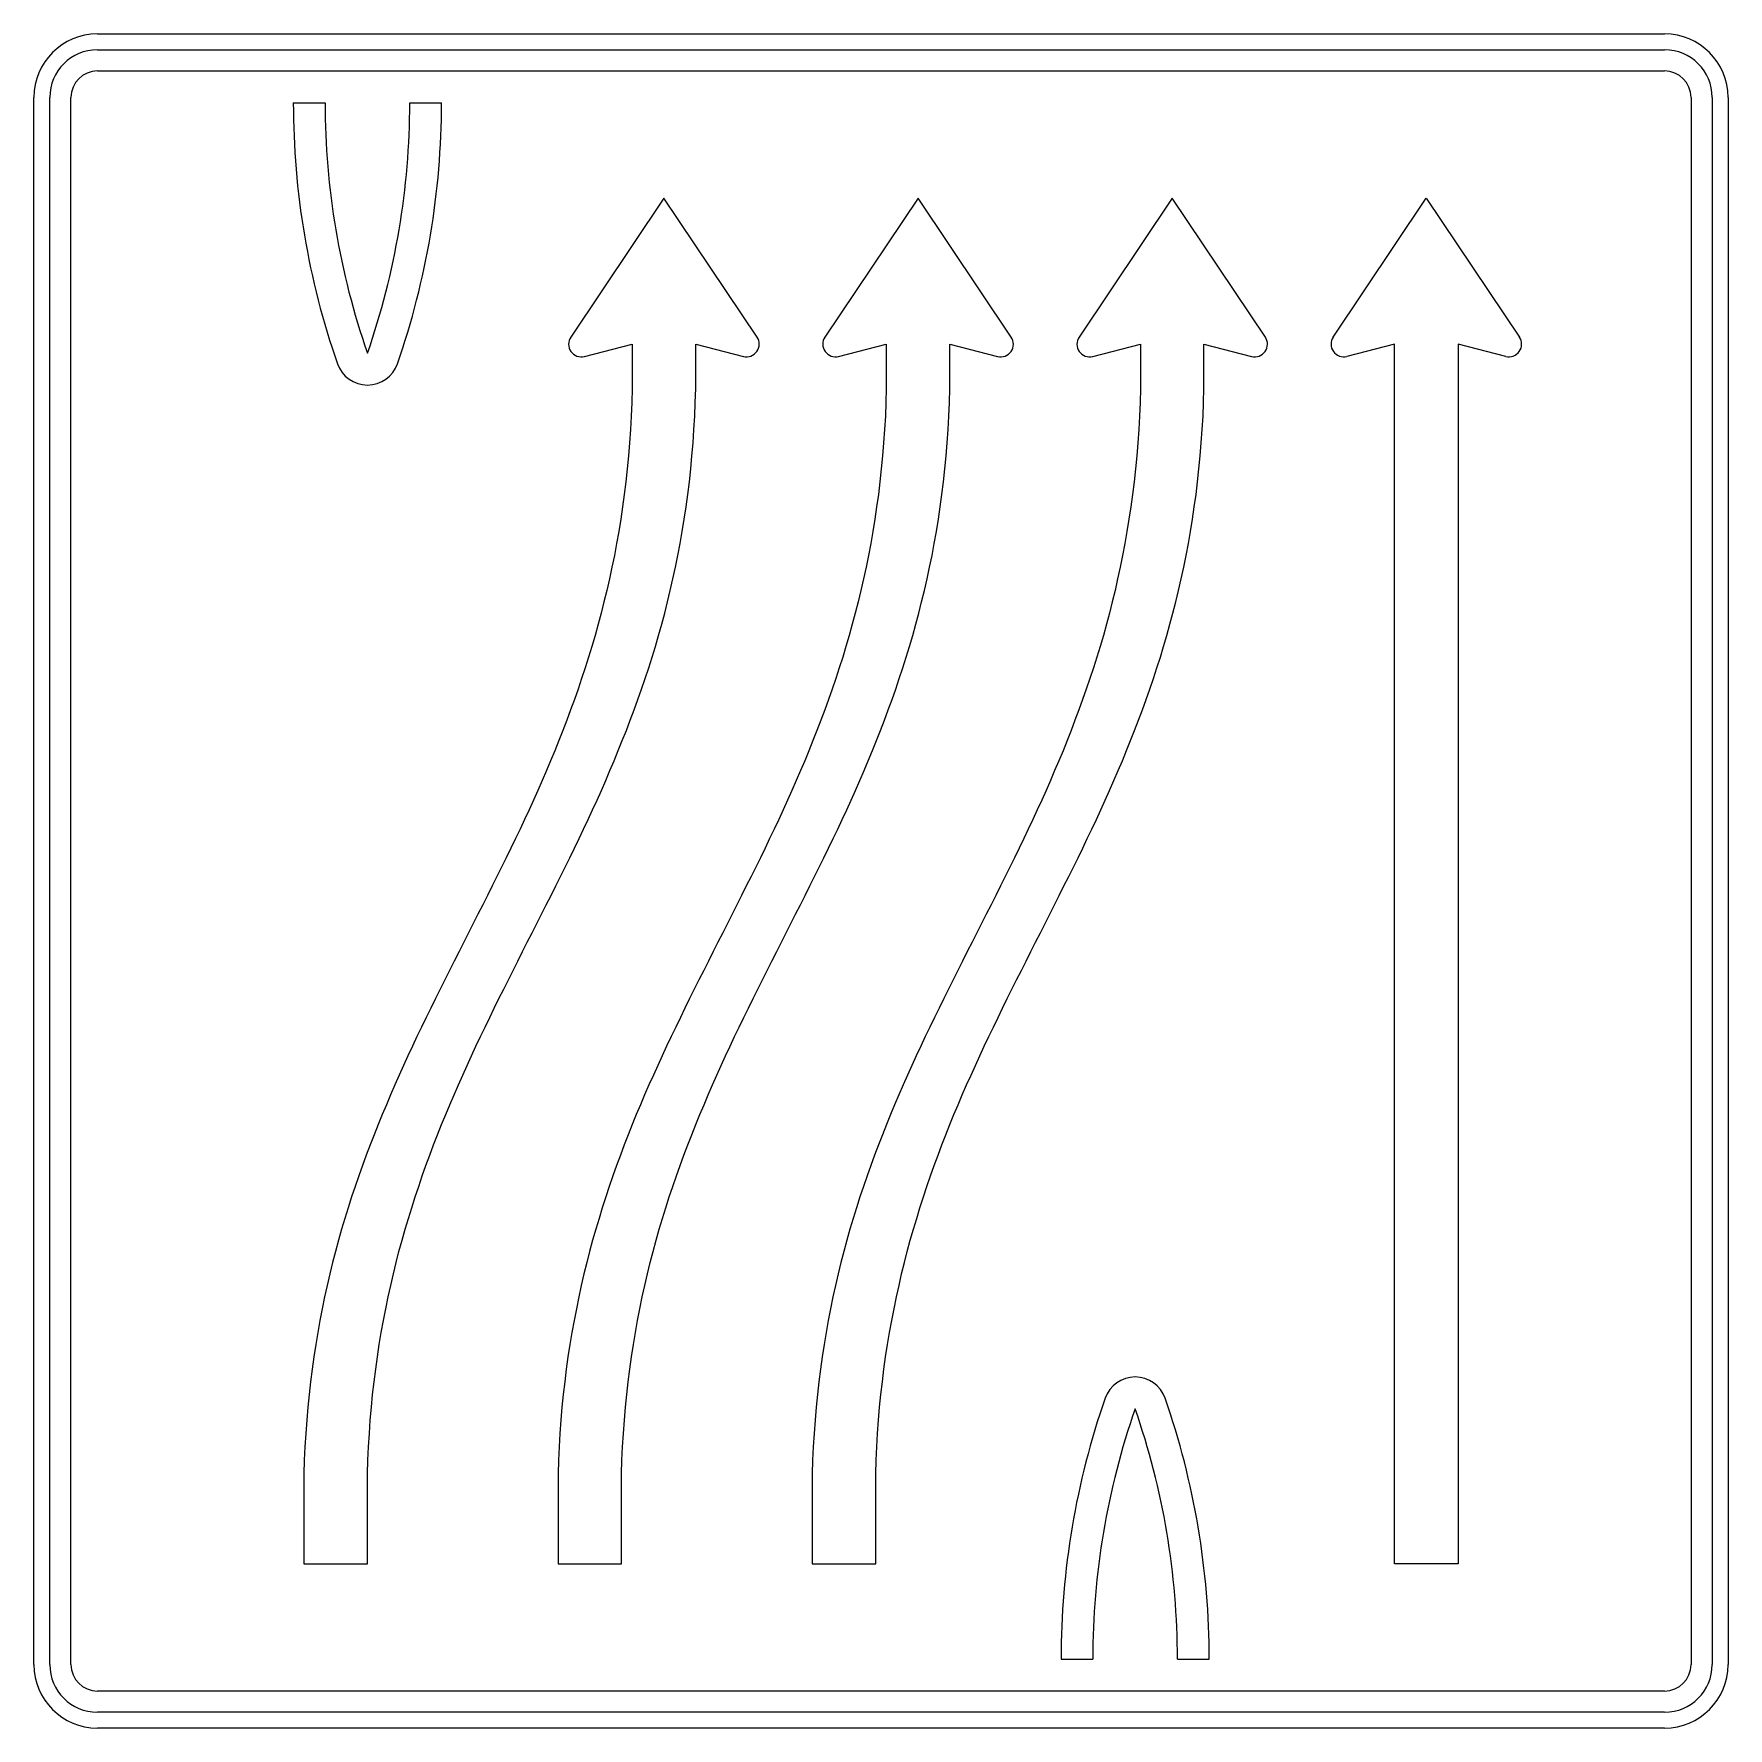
# Model space of a CAD drawing. Extents: x 0 to 1600, y 0 to 1600.
import ezdxf

# ---------------------------------------------------------------- set-up
doc = ezdxf.new("R2010")
doc.units = 0
doc.header["$LTSCALE"] = 25
doc.linetypes.add('AUSGEZOGEN', pattern=[0])
doc.layers.get('0').update_dxf_attribs({"linetype": 'AUSGEZOGEN'})

msp = doc.modelspace()

# ---------------------------------------------------------------- linework, layer by layer
for p, q in [((60, 1600), (1540, 1600)), ((60, 1585), (1540, 1585)), ((60, 1565), (1540, 1565)), ((0, 60), (0, 1540)), ((15, 60), (15, 1540)), ((35, 60), (35, 1540)), ((1565, 1540), (1565, 60)), ((1585, 1540), (1585, 60)), ((1600, 1540), (1600, 60)), ((245, 1535), (275, 1535)), ((355, 1535), (385, 1535)), ((595, 1445), (507, 1313.7)), ((683, 1313.7), (595, 1445)), ((835, 1445), (747, 1313.7)), ((923, 1313.7), (835, 1445)), ((1075, 1445), (987, 1313.7)), ((1163, 1313.7), (1075, 1445)), ((1227, 1313.7), (1315, 1445)), ((1315, 1445), (1403, 1313.7)), ((315, 1298.4), (315, 1298.4)), ((520, 1295.4), (565, 1307)), ((565, 1307), (565, 1265)), ((625, 1265), (625, 1307)), ((625, 1307), (670, 1295.4)), ((760, 1295.4), (805, 1307)), ((805, 1307), (805, 1265)), ((865, 1265), (865, 1307)), ((865, 1307), (910, 1295.4)), ((1000, 1295.4), (1045, 1307)), ((1045, 1307), (1045, 1265)), ((1105, 1265), (1105, 1307)), ((1105, 1307), (1150, 1295.4)), ((1285, 1307), (1240, 1295.4)), ((1285, 155), (1285, 1307)), ((1390, 1295.4), (1345, 1307)), ((1345, 1307), (1345, 155)), ((286.7, 1288.5), (286.7, 1288.5)), ((343.3, 1288.5), (343.3, 1288.5)), ((565, 1265), (564.6, 1252)), ((624.6, 1252), (625, 1265)), ((805, 1265), (804.6, 1252)), ((864.6, 1252), (865, 1265)), ((1045, 1265), (1044.6, 1252)), ((1104.6, 1252), (1105, 1265)), ((564.6, 1252), (564.1, 1239.1)), ((624.1, 1239.1), (624.6, 1252)), ((804.6, 1252), (804.1, 1239.1)), ((864.1, 1239.1), (864.6, 1252)), ((1044.6, 1252), (1044.1, 1239.1)), ((1104.1, 1239.1), (1104.6, 1252)), ((564.1, 1239.1), (563.4, 1226.4)), ((623.4, 1226.4), (624.1, 1239.1)), ((804.1, 1239.1), (803.4, 1226.4)), ((863.4, 1226.4), (864.1, 1239.1)), ((1044.1, 1239.1), (1043.4, 1226.4)), ((1103.4, 1226.4), (1104.1, 1239.1)), ((563.4, 1226.4), (562.5, 1213.8)), ((622.5, 1213.8), (623.4, 1226.4)), ((803.4, 1226.4), (802.5, 1213.8)), ((862.5, 1213.8), (863.4, 1226.4)), ((1043.4, 1226.4), (1042.5, 1213.8)), ((1102.5, 1213.8), (1103.4, 1226.4)), ((561.5, 1201.4), (560.3, 1189.2)), ((562.5, 1213.8), (561.5, 1201.4)), ((620.3, 1189.2), (621.5, 1201.4)), ((621.5, 1201.4), (622.5, 1213.8)), ((801.5, 1201.4), (800.3, 1189.2)), ((802.5, 1213.8), (801.5, 1201.4)), ((860.3, 1189.2), (861.5, 1201.4)), ((861.5, 1201.4), (862.5, 1213.8)), ((1041.5, 1201.4), (1040.3, 1189.2)), ((1042.5, 1213.8), (1041.5, 1201.4)), ((1100.3, 1189.2), (1101.5, 1201.4)), ((1101.5, 1201.4), (1102.5, 1213.8)), ((560.3, 1189.2), (559, 1177.1)), ((619, 1177.1), (620.3, 1189.2)), ((800.3, 1189.2), (799, 1177.1)), ((859, 1177.1), (860.3, 1189.2)), ((1040.3, 1189.2), (1039, 1177.1)), ((1099, 1177.1), (1100.3, 1189.2)), ((559, 1177.1), (557.5, 1165.1)), ((617.5, 1165.1), (619, 1177.1)), ((799, 1177.1), (797.5, 1165.1)), ((857.5, 1165.1), (859, 1177.1)), ((1039, 1177.1), (1037.5, 1165.1)), ((1097.5, 1165.1), (1099, 1177.1)), ((555.9, 1153.3), (554.2, 1141.7)), ((557.5, 1165.1), (555.9, 1153.3)), ((614.2, 1141.7), (615.9, 1153.3)), ((615.9, 1153.3), (617.5, 1165.1)), ((795.9, 1153.3), (794.2, 1141.7)), ((797.5, 1165.1), (795.9, 1153.3)), ((854.2, 1141.7), (855.9, 1153.3)), ((855.9, 1153.3), (857.5, 1165.1)), ((1035.9, 1153.3), (1034.2, 1141.7)), ((1037.5, 1165.1), (1035.9, 1153.3)), ((1094.2, 1141.7), (1095.9, 1153.3)), ((1095.9, 1153.3), (1097.5, 1165.1)), ((554.2, 1141.7), (552.3, 1130.1)), ((612.3, 1130.1), (614.2, 1141.7)), ((794.2, 1141.7), (792.3, 1130.1)), ((852.3, 1130.1), (854.2, 1141.7)), ((1034.2, 1141.7), (1032.3, 1130.1)), ((1092.3, 1130.1), (1094.2, 1141.7)), ((552.3, 1130.1), (550.3, 1118.7)), ((610.3, 1118.8), (612.3, 1130.1)), ((792.3, 1130.1), (790.3, 1118.7)), ((850.3, 1118.8), (852.3, 1130.1)), ((1032.3, 1130.1), (1030.3, 1118.7)), ((1090.3, 1118.8), (1092.3, 1130.1)), ((548.2, 1107.5), (545.9, 1096.3)), ((550.3, 1118.7), (548.2, 1107.5)), ((605.9, 1096.3), (608.2, 1107.5)), ((608.2, 1107.5), (610.3, 1118.8)), ((788.2, 1107.5), (785.9, 1096.3)), ((790.3, 1118.7), (788.2, 1107.5)), ((845.9, 1096.3), (848.2, 1107.5)), ((848.2, 1107.5), (850.3, 1118.8)), ((1028.2, 1107.5), (1025.9, 1096.3)), ((1030.3, 1118.7), (1028.2, 1107.5)), ((1085.9, 1096.3), (1088.2, 1107.5)), ((1088.2, 1107.5), (1090.3, 1118.8)), ((545.9, 1096.3), (543.5, 1085.3)), ((603.5, 1085.3), (605.9, 1096.3)), ((785.9, 1096.3), (783.5, 1085.3)), ((843.5, 1085.3), (845.9, 1096.3)), ((1025.9, 1096.3), (1023.5, 1085.3)), ((1083.5, 1085.3), (1085.9, 1096.3)), ((541, 1074.4), (538.4, 1063.7)), ((543.5, 1085.3), (541, 1074.4)), ((598.4, 1063.7), (601, 1074.4)), ((601, 1074.4), (603.5, 1085.3)), ((781, 1074.4), (778.4, 1063.7)), ((783.5, 1085.3), (781, 1074.4)), ((838.4, 1063.7), (841, 1074.4)), ((841, 1074.4), (843.5, 1085.3)), ((1021, 1074.4), (1018.4, 1063.7)), ((1023.5, 1085.3), (1021, 1074.4)), ((1078.4, 1063.7), (1081, 1074.4)), ((1081, 1074.4), (1083.5, 1085.3)), ((538.4, 1063.7), (535.7, 1053)), ((595.7, 1053), (598.4, 1063.7)), ((778.4, 1063.7), (775.7, 1053)), ((835.7, 1053), (838.4, 1063.7)), ((1018.4, 1063.7), (1015.7, 1053)), ((1075.7, 1053), (1078.4, 1063.7)), ((532.9, 1042.4), (530, 1032)), ((535.7, 1053), (532.9, 1042.4)), ((590, 1032), (592.9, 1042.4)), ((592.9, 1042.4), (595.7, 1053)), ((772.9, 1042.4), (770, 1032)), ((775.7, 1053), (772.9, 1042.4)), ((830, 1032), (832.9, 1042.4)), ((832.9, 1042.4), (835.7, 1053)), ((1012.9, 1042.4), (1010, 1032)), ((1015.7, 1053), (1012.9, 1042.4)), ((1070, 1032), (1072.9, 1042.4)), ((1072.9, 1042.4), (1075.7, 1053)), ((530, 1032), (526.9, 1021.6)), ((586.9, 1021.6), (590, 1032)), ((770, 1032), (766.9, 1021.6)), ((826.9, 1021.6), (830, 1032)), ((1010, 1032), (1006.9, 1021.6)), ((1066.9, 1021.6), (1070, 1032)), ((523.8, 1011.4), (520.6, 1001.2)), ((526.9, 1021.6), (523.8, 1011.4)), ((580.6, 1001.2), (583.8, 1011.4)), ((583.8, 1011.4), (586.9, 1021.6)), ((763.8, 1011.4), (760.6, 1001.2)), ((766.9, 1021.6), (763.8, 1011.4)), ((820.6, 1001.2), (823.8, 1011.4)), ((823.8, 1011.4), (826.9, 1021.6)), ((1003.8, 1011.4), (1000.6, 1001.2)), ((1006.9, 1021.6), (1003.8, 1011.4)), ((1060.6, 1001.2), (1063.8, 1011.4)), ((1063.8, 1011.4), (1066.9, 1021.6)), ((520.6, 1001.2), (517.3, 991.2)), ((577.3, 991.2), (580.6, 1001.2)), ((760.6, 1001.2), (757.3, 991.2)), ((817.3, 991.2), (820.6, 1001.2)), ((1000.6, 1001.2), (997.3, 991.2)), ((1057.3, 991.2), (1060.6, 1001.2)), ((513.9, 981.2), (510.4, 971.3)), ((517.3, 991.2), (513.9, 981.2)), ((570.4, 971.3), (573.9, 981.2)), ((573.9, 981.2), (577.3, 991.2)), ((753.9, 981.2), (750.4, 971.3)), ((757.3, 991.2), (753.9, 981.2)), ((810.4, 971.3), (813.9, 981.2)), ((813.9, 981.2), (817.3, 991.2)), ((993.9, 981.2), (990.4, 971.3)), ((997.3, 991.2), (993.9, 981.2)), ((1050.4, 971.3), (1053.9, 981.2)), ((1053.9, 981.2), (1057.3, 991.2)), ((506.9, 961.5), (503.2, 951.8)), ((510.4, 971.3), (506.9, 961.5)), ((563.2, 951.8), (566.9, 961.5)), ((566.9, 961.5), (570.4, 971.3)), ((746.9, 961.5), (743.2, 951.8)), ((750.4, 971.3), (746.9, 961.5)), ((803.2, 951.8), (806.9, 961.5)), ((806.9, 961.5), (810.4, 971.3)), ((986.9, 961.5), (983.2, 951.8)), ((990.4, 971.3), (986.9, 961.5)), ((1043.2, 951.8), (1046.9, 961.5)), ((1046.9, 961.5), (1050.4, 971.3)), ((503.2, 951.8), (499.5, 942.1)), ((559.5, 942.1), (563.2, 951.8)), ((743.2, 951.8), (739.5, 942.1)), ((799.5, 942.1), (803.2, 951.8)), ((983.2, 951.8), (979.5, 942.1)), ((1039.5, 942.1), (1043.2, 951.8)), ((495.7, 932.6), (491.9, 923)), ((499.5, 942.1), (495.7, 932.6)), ((551.9, 923.1), (555.7, 932.6)), ((555.7, 932.6), (559.5, 942.1)), ((735.7, 932.6), (731.9, 923)), ((739.5, 942.1), (735.7, 932.6)), ((791.9, 923.1), (795.7, 932.6)), ((795.7, 932.6), (799.5, 942.1)), ((975.7, 932.6), (971.9, 923)), ((979.5, 942.1), (975.7, 932.6)), ((1031.9, 923.1), (1035.7, 932.6)), ((1035.7, 932.6), (1039.5, 942.1)), ((488, 913.6), (484, 904.2)), ((491.9, 923), (488, 913.6)), ((544, 904.2), (548, 913.6)), ((548, 913.6), (551.9, 923.1)), ((728, 913.6), (724, 904.2)), ((731.9, 923), (728, 913.6)), ((784, 904.2), (788, 913.6)), ((788, 913.6), (791.9, 923.1)), ((968, 913.6), (964, 904.2)), ((971.9, 923), (968, 913.6)), ((1024, 904.2), (1028, 913.6)), ((1028, 913.6), (1031.9, 923.1)), ((484, 904.2), (480, 894.9)), ((540, 894.9), (544, 904.2)), ((724, 904.2), (720, 894.9)), ((780, 894.9), (784, 904.2)), ((964, 904.2), (960, 894.9)), ((1020, 894.9), (1024, 904.2)), ((475.9, 885.6), (471.8, 876.4)), ((480, 894.9), (475.9, 885.6)), ((531.8, 876.4), (535.9, 885.6)), ((535.9, 885.6), (540, 894.9)), ((715.9, 885.6), (711.8, 876.4)), ((720, 894.9), (715.9, 885.6)), ((771.8, 876.4), (775.9, 885.6)), ((775.9, 885.6), (780, 894.9)), ((955.9, 885.6), (951.8, 876.4)), ((960, 894.9), (955.9, 885.6)), ((1011.8, 876.4), (1015.9, 885.6)), ((1015.9, 885.6), (1020, 894.9)), ((467.6, 867.3), (463.4, 858.1)), ((471.8, 876.4), (467.6, 867.3)), ((523.4, 858.1), (527.6, 867.3)), ((527.6, 867.3), (531.8, 876.4)), ((707.6, 867.3), (703.4, 858.1)), ((711.8, 876.4), (707.6, 867.3)), ((763.4, 858.1), (767.6, 867.3)), ((767.6, 867.3), (771.8, 876.4)), ((947.6, 867.3), (943.4, 858.1)), ((951.8, 876.4), (947.6, 867.3)), ((1003.4, 858.1), (1007.6, 867.3)), ((1007.6, 867.3), (1011.8, 876.4)), ((459.1, 849.1), (454.8, 840)), ((463.4, 858.1), (459.1, 849.1)), ((514.8, 840), (519.1, 849.1)), ((519.1, 849.1), (523.4, 858.1)), ((699.1, 849.1), (694.8, 840)), ((703.4, 858.1), (699.1, 849.1)), ((754.8, 840), (759.1, 849.1)), ((759.1, 849.1), (763.4, 858.1)), ((939.1, 849.1), (934.8, 840)), ((943.4, 858.1), (939.1, 849.1)), ((994.8, 840), (999.1, 849.1)), ((999.1, 849.1), (1003.4, 858.1)), ((454.8, 840), (450.5, 831)), ((510.5, 831), (514.8, 840)), ((694.8, 840), (690.5, 831)), ((750.5, 831), (754.8, 840)), ((934.8, 840), (930.5, 831)), ((990.5, 831), (994.8, 840)), ((446.1, 822), (441.7, 813.1)), ((450.5, 831), (446.1, 822)), ((501.7, 813.1), (506.1, 822)), ((506.1, 822), (510.5, 831)), ((686.1, 822), (681.7, 813.1)), ((690.5, 831), (686.1, 822)), ((741.7, 813.1), (746.1, 822)), ((746.1, 822), (750.5, 831)), ((926.1, 822), (921.7, 813.1)), ((930.5, 831), (926.1, 822)), ((981.7, 813.1), (986.1, 822)), ((986.1, 822), (990.5, 831)), ((437.3, 804.2), (432.8, 795.3)), ((441.7, 813.1), (437.3, 804.2)), ((492.8, 795.3), (497.3, 804.2)), ((497.3, 804.2), (501.7, 813.1)), ((677.3, 804.2), (672.8, 795.3)), ((681.7, 813.1), (677.3, 804.2)), ((732.8, 795.3), (737.3, 804.2)), ((737.3, 804.2), (741.7, 813.1)), ((917.3, 804.2), (912.8, 795.3)), ((921.7, 813.1), (917.3, 804.2)), ((972.8, 795.3), (977.3, 804.2)), ((977.3, 804.2), (981.7, 813.1)), ((428.4, 786.4), (423.9, 777.5)), ((432.8, 795.3), (428.4, 786.4)), ((483.9, 777.5), (488.4, 786.4)), ((488.4, 786.4), (492.8, 795.3)), ((668.4, 786.4), (663.9, 777.5)), ((672.8, 795.3), (668.4, 786.4)), ((723.9, 777.5), (728.4, 786.4)), ((728.4, 786.4), (732.8, 795.3)), ((908.4, 786.4), (903.9, 777.5)), ((912.8, 795.3), (908.4, 786.4)), ((963.9, 777.5), (968.4, 786.4)), ((968.4, 786.4), (972.8, 795.3)), ((419.4, 768.7), (415, 759.8)), ((423.9, 777.5), (419.4, 768.7)), ((475, 759.8), (479.4, 768.7)), ((479.4, 768.7), (483.9, 777.5)), ((659.4, 768.7), (655, 759.8)), ((663.9, 777.5), (659.4, 768.7)), ((715, 759.8), (719.4, 768.7)), ((719.4, 768.7), (723.9, 777.5)), ((899.4, 768.7), (895, 759.8)), ((903.9, 777.5), (899.4, 768.7)), ((955, 759.8), (959.4, 768.7)), ((959.4, 768.7), (963.9, 777.5)), ((415, 759.8), (410.5, 751)), ((470.5, 751), (475, 759.8)), ((655, 759.8), (650.5, 751)), ((710.5, 751), (715, 759.8)), ((895, 759.8), (890.5, 751)), ((950.5, 751), (955, 759.8)), ((406, 742.1), (401.5, 733.3)), ((410.5, 751), (406, 742.1)), ((461.5, 733.3), (466, 742.1)), ((466, 742.1), (470.5, 751)), ((646, 742.1), (641.5, 733.3)), ((650.5, 751), (646, 742.1)), ((701.5, 733.3), (706, 742.1)), ((706, 742.1), (710.5, 751)), ((886, 742.1), (881.5, 733.3)), ((890.5, 751), (886, 742.1)), ((941.5, 733.3), (946, 742.1)), ((946, 742.1), (950.5, 751)), ((397, 724.4), (392.6, 715.6)), ((401.5, 733.3), (397, 724.4)), ((452.6, 715.6), (457, 724.4)), ((457, 724.4), (461.5, 733.3)), ((637, 724.4), (632.6, 715.6)), ((641.5, 733.3), (637, 724.4)), ((692.6, 715.6), (697, 724.4)), ((697, 724.4), (701.5, 733.3)), ((877, 724.4), (872.6, 715.6)), ((881.5, 733.3), (877, 724.4)), ((932.6, 715.6), (937, 724.4)), ((937, 724.4), (941.5, 733.3)), ((388.1, 706.7), (383.7, 697.8)), ((392.6, 715.6), (388.1, 706.7)), ((443.7, 697.8), (448.1, 706.7)), ((448.1, 706.7), (452.6, 715.6)), ((628.1, 706.7), (623.7, 697.8)), ((632.6, 715.6), (628.1, 706.7)), ((683.7, 697.8), (688.1, 706.7)), ((688.1, 706.7), (692.6, 715.6)), ((868.1, 706.7), (863.7, 697.8)), ((872.6, 715.6), (868.1, 706.7)), ((923.7, 697.8), (928.1, 706.7)), ((928.1, 706.7), (932.6, 715.6)), ((379.2, 688.9), (374.8, 680)), ((383.7, 697.8), (379.2, 688.9)), ((434.8, 680), (439.2, 688.9)), ((439.2, 688.9), (443.7, 697.8)), ((619.2, 688.9), (614.8, 680)), ((623.7, 697.8), (619.2, 688.9)), ((674.8, 680), (679.2, 688.9)), ((679.2, 688.9), (683.7, 697.8)), ((859.2, 688.9), (854.8, 680)), ((863.7, 697.8), (859.2, 688.9)), ((914.8, 680), (919.2, 688.9)), ((919.2, 688.9), (923.7, 697.8)), ((374.8, 680), (370.5, 671)), ((430.5, 671), (434.8, 680)), ((614.8, 680), (610.5, 671)), ((670.5, 671), (674.8, 680)), ((854.8, 680), (850.5, 671)), ((910.5, 671), (914.8, 680)), ((366.1, 662.1), (361.8, 653.1)), ((370.5, 671), (366.1, 662.1)), ((421.8, 653.1), (426.1, 662.1)), ((426.1, 662.1), (430.5, 671)), ((606.1, 662.1), (601.8, 653.1)), ((610.5, 671), (606.1, 662.1)), ((661.8, 653.1), (666.1, 662.1)), ((666.1, 662.1), (670.5, 671)), ((846.1, 662.1), (841.8, 653.1)), ((850.5, 671), (846.1, 662.1)), ((901.8, 653.1), (906.1, 662.1)), ((906.1, 662.1), (910.5, 671)), ((357.5, 644), (353.3, 634.9)), ((361.8, 653.1), (357.5, 644)), ((413.3, 634.9), (417.5, 644)), ((417.5, 644), (421.8, 653.1)), ((597.5, 644), (593.3, 634.9)), ((601.8, 653.1), (597.5, 644)), ((653.3, 634.9), (657.5, 644)), ((657.5, 644), (661.8, 653.1)), ((837.5, 644), (833.3, 634.9)), ((841.8, 653.1), (837.5, 644)), ((893.3, 634.9), (897.5, 644)), ((897.5, 644), (901.8, 653.1)), ((349.1, 625.8), (345, 616.6)), ((353.3, 634.9), (349.1, 625.8)), ((405, 616.6), (409.1, 625.8)), ((409.1, 625.8), (413.3, 634.9)), ((589.1, 625.8), (585, 616.6)), ((593.3, 634.9), (589.1, 625.8)), ((645, 616.6), (649.1, 625.8)), ((649.1, 625.8), (653.3, 634.9)), ((829.1, 625.8), (825, 616.6)), ((833.3, 634.9), (829.1, 625.8)), ((885, 616.6), (889.1, 625.8)), ((889.1, 625.8), (893.3, 634.9)), ((345, 616.6), (340.9, 607.4)), ((400.9, 607.4), (405, 616.6)), ((585, 616.6), (580.9, 607.4)), ((640.9, 607.4), (645, 616.6)), ((825, 616.6), (820.9, 607.4)), ((880.9, 607.4), (885, 616.6)), ((336.8, 598.1), (332.9, 588.7)), ((340.9, 607.4), (336.8, 598.1)), ((392.9, 588.7), (396.8, 598.1)), ((396.8, 598.1), (400.9, 607.4)), ((576.8, 598.1), (572.9, 588.7)), ((580.9, 607.4), (576.8, 598.1)), ((632.9, 588.7), (636.8, 598.1)), ((636.8, 598.1), (640.9, 607.4)), ((816.8, 598.1), (812.9, 588.7)), ((820.9, 607.4), (816.8, 598.1)), ((872.9, 588.7), (876.8, 598.1)), ((876.8, 598.1), (880.9, 607.4)), ((328.9, 579.4), (325.1, 569.9)), ((332.9, 588.7), (328.9, 579.4)), ((385.1, 569.9), (388.9, 579.4)), ((388.9, 579.4), (392.9, 588.7)), ((568.9, 579.4), (565.1, 569.9)), ((572.9, 588.7), (568.9, 579.4)), ((625.1, 569.9), (628.9, 579.4)), ((628.9, 579.4), (632.9, 588.7)), ((808.9, 579.4), (805.1, 569.9)), ((812.9, 588.7), (808.9, 579.4)), ((865.1, 569.9), (868.9, 579.4)), ((868.9, 579.4), (872.9, 588.7)), ((321.3, 560.4), (317.5, 550.8)), ((325.1, 569.9), (321.3, 560.4)), ((377.5, 550.8), (381.3, 560.4)), ((381.3, 560.4), (385.1, 569.9)), ((561.3, 560.4), (557.5, 550.8)), ((565.1, 569.9), (561.3, 560.4)), ((617.5, 550.8), (621.3, 560.4)), ((621.3, 560.4), (625.1, 569.9)), ((801.3, 560.4), (797.5, 550.8)), ((805.1, 569.9), (801.3, 560.4)), ((857.5, 550.8), (861.3, 560.4)), ((861.3, 560.4), (865.1, 569.9)), ((317.5, 550.8), (313.9, 541.1)), ((373.9, 541.1), (377.5, 550.8)), ((557.5, 550.8), (553.9, 541.1)), ((613.9, 541.1), (617.5, 550.8)), ((797.5, 550.8), (793.9, 541.1)), ((853.9, 541.1), (857.5, 550.8)), ((310.3, 531.4), (306.8, 521.5)), ((313.9, 541.1), (310.3, 531.4)), ((366.8, 521.5), (370.3, 531.4)), ((370.3, 531.4), (373.9, 541.1)), ((550.3, 531.4), (546.8, 521.5)), ((553.9, 541.1), (550.3, 531.4)), ((606.8, 521.5), (610.3, 531.4)), ((610.3, 531.4), (613.9, 541.1)), ((790.3, 531.4), (786.8, 521.5)), ((793.9, 541.1), (790.3, 531.4)), ((846.8, 521.5), (850.3, 531.4)), ((850.3, 531.4), (853.9, 541.1)), ((306.8, 521.5), (303.4, 511.6)), ((363.4, 511.6), (366.8, 521.5)), ((546.8, 521.5), (543.4, 511.6)), ((603.4, 511.6), (606.8, 521.5)), ((786.8, 521.5), (783.4, 511.6)), ((843.4, 511.6), (846.8, 521.5)), ((300.1, 501.6), (296.8, 491.5)), ((303.4, 511.6), (300.1, 501.6)), ((356.8, 491.5), (360.1, 501.6)), ((360.1, 501.6), (363.4, 511.6)), ((540.1, 501.6), (536.8, 491.5)), ((543.4, 511.6), (540.1, 501.6)), ((596.8, 491.5), (600.1, 501.6)), ((600.1, 501.6), (603.4, 511.6)), ((780.1, 501.6), (776.8, 491.5)), ((783.4, 511.6), (780.1, 501.6)), ((836.8, 491.5), (840.1, 501.6)), ((840.1, 501.6), (843.4, 511.6)), ((293.7, 481.4), (290.6, 471.1)), ((296.8, 491.5), (293.7, 481.4)), ((350.6, 471.1), (353.7, 481.4)), ((353.7, 481.4), (356.8, 491.5)), ((533.7, 481.4), (530.6, 471.1)), ((536.8, 491.5), (533.7, 481.4)), ((590.6, 471.1), (593.7, 481.4)), ((593.7, 481.4), (596.8, 491.5)), ((773.7, 481.4), (770.6, 471.1)), ((776.8, 491.5), (773.7, 481.4)), ((830.6, 471.1), (833.7, 481.4)), ((833.7, 481.4), (836.8, 491.5)), ((290.6, 471.1), (287.7, 460.7)), ((347.7, 460.7), (350.6, 471.1)), ((530.6, 471.1), (527.7, 460.7)), ((587.7, 460.7), (590.6, 471.1)), ((770.6, 471.1), (767.7, 460.7)), ((827.7, 460.7), (830.6, 471.1)), ((284.8, 450.2), (282.1, 439.6)), ((287.7, 460.7), (284.8, 450.2)), ((342.1, 439.6), (344.8, 450.2)), ((344.8, 450.2), (347.7, 460.7)), ((524.8, 450.2), (522.1, 439.6)), ((527.7, 460.7), (524.8, 450.2)), ((582.1, 439.6), (584.8, 450.2)), ((584.8, 450.2), (587.7, 460.7)), ((764.8, 450.2), (762.1, 439.6)), ((767.7, 460.7), (764.8, 450.2)), ((822.1, 439.6), (824.8, 450.2)), ((824.8, 450.2), (827.7, 460.7)), ((282.1, 439.6), (279.5, 428.9)), ((339.5, 428.9), (342.1, 439.6)), ((522.1, 439.6), (519.5, 428.9)), ((579.5, 428.9), (582.1, 439.6)), ((762.1, 439.6), (759.5, 428.9)), ((819.5, 428.9), (822.1, 439.6)), ((277, 418.1), (274.6, 407.2)), ((279.5, 428.9), (277, 418.1)), ((334.6, 407.2), (337, 418.1)), ((337, 418.1), (339.5, 428.9)), ((517, 418.1), (514.6, 407.2)), ((519.5, 428.9), (517, 418.1)), ((574.6, 407.2), (577, 418.1)), ((577, 418.1), (579.5, 428.9)), ((757, 418.1), (754.6, 407.2)), ((759.5, 428.9), (757, 418.1)), ((814.6, 407.2), (817, 418.1)), ((817, 418.1), (819.5, 428.9)), ((274.6, 407.2), (272.3, 396.1)), ((332.3, 396.1), (334.6, 407.2)), ((514.6, 407.2), (512.3, 396.1)), ((572.3, 396.1), (574.6, 407.2)), ((754.6, 407.2), (752.3, 396.1)), ((812.3, 396.1), (814.6, 407.2)), ((270.1, 385), (268.1, 373.7)), ((272.3, 396.1), (270.1, 385)), ((328.1, 373.7), (330.1, 385)), ((330.1, 385), (332.3, 396.1)), ((510.1, 385), (508.1, 373.7)), ((512.3, 396.1), (510.1, 385)), ((568.1, 373.7), (570.1, 385)), ((570.1, 385), (572.3, 396.1)), ((750.1, 385), (748.1, 373.7)), ((752.3, 396.1), (750.1, 385)), ((808.1, 373.7), (810.1, 385)), ((810.1, 385), (812.3, 396.1)), ((268.1, 373.7), (266.2, 362.2)), ((326.2, 362.2), (328.1, 373.7)), ((508.1, 373.7), (506.2, 362.2)), ((566.2, 362.2), (568.1, 373.7)), ((748.1, 373.7), (746.2, 362.2)), ((806.2, 362.2), (808.1, 373.7)), ((266.2, 362.2), (264.4, 350.7)), ((324.4, 350.7), (326.2, 362.2)), ((506.2, 362.2), (504.4, 350.7)), ((564.4, 350.7), (566.2, 362.2)), ((746.2, 362.2), (744.4, 350.7)), ((804.4, 350.7), (806.2, 362.2)), ((262.8, 339), (261.3, 327.1)), ((264.4, 350.7), (262.8, 339)), ((321.3, 327.1), (322.8, 339)), ((322.8, 339), (324.4, 350.7)), ((502.8, 339), (501.3, 327.1)), ((504.4, 350.7), (502.8, 339)), ((561.3, 327.1), (562.8, 339)), ((562.8, 339), (564.4, 350.7)), ((742.8, 339), (741.3, 327.1)), ((744.4, 350.7), (742.8, 339)), ((801.3, 327.1), (802.8, 339)), ((802.8, 339), (804.4, 350.7)), ((261.3, 327.1), (259.9, 315.1)), ((319.9, 315.1), (321.3, 327.1)), ((501.3, 327.1), (499.9, 315.1)), ((559.9, 315.1), (561.3, 327.1)), ((741.3, 327.1), (739.9, 315.1)), ((799.9, 315.1), (801.3, 327.1)), ((259.9, 315.1), (258.7, 303)), ((318.7, 303), (319.9, 315.1)), ((499.9, 315.1), (498.7, 303)), ((558.7, 303), (559.9, 315.1)), ((739.9, 315.1), (738.7, 303)), ((798.7, 303), (799.9, 315.1)), ((1011.7, 311.5), (1011.7, 311.5)), ((1068.3, 311.5), (1068.3, 311.5)), ((257.7, 290.7), (256.8, 278.3)), ((258.7, 303), (257.7, 290.7)), ((316.8, 278.3), (317.7, 290.7)), ((317.7, 290.7), (318.7, 303)), ((497.7, 290.7), (496.8, 278.3)), ((498.7, 303), (497.7, 290.7)), ((556.8, 278.3), (557.7, 290.7)), ((557.7, 290.7), (558.7, 303)), ((737.7, 290.7), (736.8, 278.3)), ((738.7, 303), (737.7, 290.7)), ((796.8, 278.3), (797.7, 290.7)), ((797.7, 290.7), (798.7, 303)), ((1040, 301.6), (1040, 301.6)), ((256.8, 278.3), (256, 265.7)), ((316, 265.7), (316.8, 278.3)), ((496.8, 278.3), (496, 265.7)), ((556, 265.7), (556.8, 278.3)), ((736.8, 278.3), (736, 265.7)), ((796, 265.7), (796.8, 278.3)), ((256, 265.7), (255.4, 252.9)), ((315.4, 252.9), (316, 265.7)), ((496, 265.7), (495.4, 252.9)), ((555.4, 252.9), (556, 265.7)), ((736, 265.7), (735.4, 252.9)), ((795.4, 252.9), (796, 265.7)), ((255.4, 252.9), (255, 240)), ((255, 240), (255, 155)), ((315, 240), (315.4, 252.9)), ((315, 155), (315, 240)), ((495.4, 252.9), (495, 240)), ((495, 240), (495, 155)), ((555, 240), (555.4, 252.9)), ((555, 155), (555, 240)), ((735.4, 252.9), (735, 240)), ((735, 240), (735, 155)), ((795, 240), (795.4, 252.9)), ((795, 155), (795, 240)), ((255, 155), (315, 155)), ((495, 155), (555, 155)), ((735, 155), (795, 155)), ((1345, 155), (1285, 155)), ((970, 65), (1000, 65)), ((1080, 65), (1110, 65)), ((1540, 35), (60, 35)), ((1540, 15), (60, 15)), ((1540, 0), (60, 0))]:
    msp.add_line(p, q)
for centre, radius, start, end in [((60, 1540), 60, 90, 180), ((1540, 1540), 60, 0, 90), ((60, 1540), 45, 90, 180), ((1540, 1540), 45, 0, 90), ((60, 1540), 25, 90, 180), ((1540, 1540), 25, 0, 90), ((995, 1535), 750, 180, 199.1881), ((995, 1535), 720, 180, 199.1881), ((-365, 1535), 720, 340.8119, 360), ((-365, 1535), 750, 340.8119, 360), ((517, 1307), 12, 146.195, 284.475), ((673, 1307), 12, 255.525, 393.805), ((757, 1307), 12, 146.195, 284.475), ((913, 1307), 12, 255.525, 393.805), ((997, 1307), 12, 146.195, 284.475), ((1153, 1307), 12, 255.525, 393.805), ((1237, 1307), 12, 146.195, 284.475), ((1393, 1307), 12, 255.525, 393.805), ((315, 1298.4), 30, 199.1881, 340.8119), ((1040, 301.6), 30, 19.1881, 160.8119), ((1720, 65), 750, 160.8119, 180), ((360, 65), 750, 0, 19.1881), ((1720, 65), 720, 160.8119, 180), ((360, 65), 720, 0, 19.1881), ((60, 60), 60, 180, 270), ((60, 60), 45, 180, 270), ((60, 60), 25, 180, 270), ((1540, 60), 60, 270, 360), ((1540, 60), 45, 270, 360), ((1540, 60), 25, 270, 360)]:
    msp.add_arc(centre, radius, start, end)

doc.saveas('drawing.dxf')
